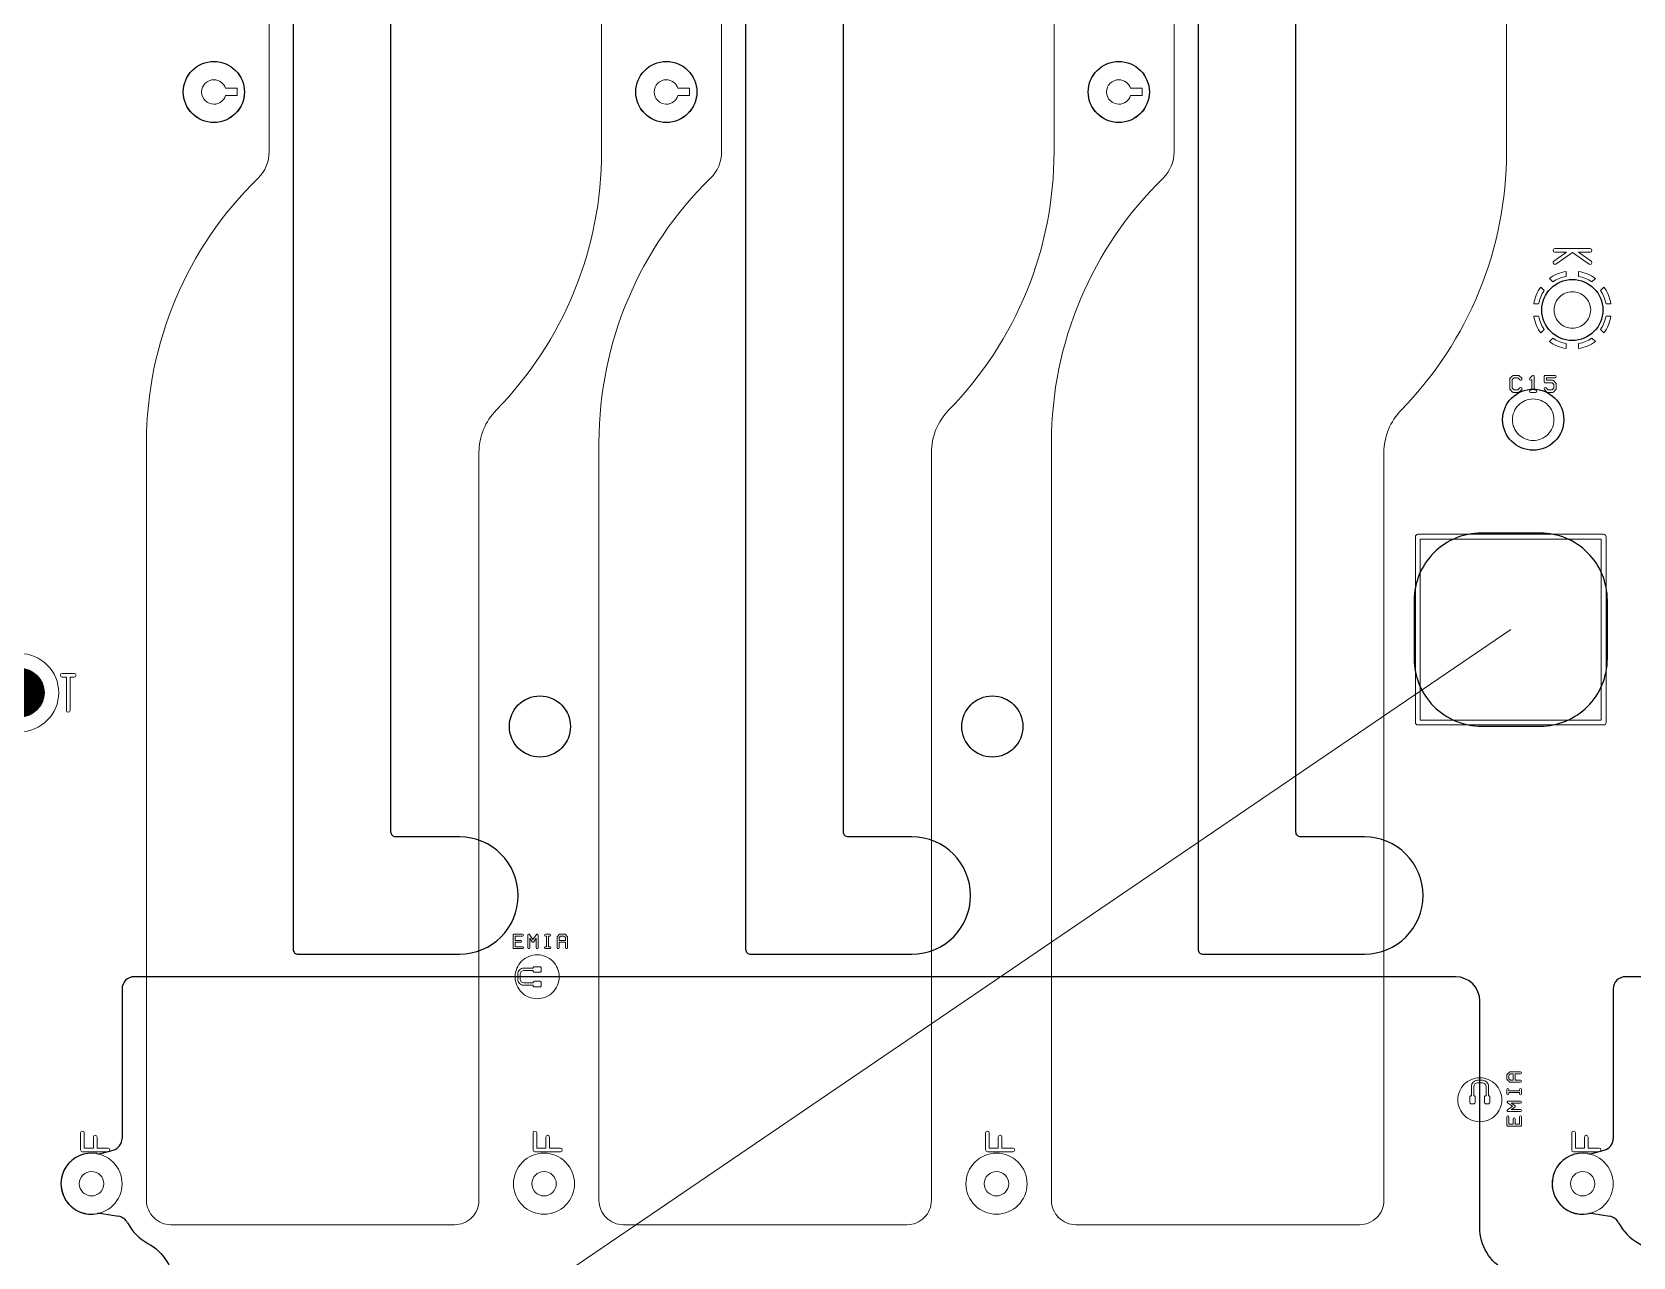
# Model space of a CAD drawing. Extents: x 2864 to 3941, y 2420 to 3182.
# Drawn here: x 3551.7 to 3617.2, y 2939.2 to 2989.3 of the extents above; entities that cross this region are included whole.
import ezdxf

# ---------------------------------------------------------------- set-up
doc = ezdxf.new("R2010")
doc.units = 0
doc.layers.get('0').update_dxf_attribs({"lineweight": 0})
doc.layers.add('EMI-T', color=6, linetype='Continuous', lineweight=0)
doc.layers.add('備註', color=1, linetype='Continuous', lineweight=0)
doc.layers.add('emia-b-panel_layer1', color=2, linetype='Continuous')
doc.layers.add('peta-b_layer0', color=1, linetype='Continuous')

# ---------------------------------------------------------------- blocks, each defined once
blk = doc.blocks.new('PAD_R1')
at = {"const_width": 0.5}
blk.add_lwpolyline([(0.25, 0, 1), (-0.25, 0, 1)], format="xyb", close=True, dxfattribs=at)

msp = doc.modelspace()

# ---------------------------------------------------------------- linework, layer by layer
for p, q in [((3615.43837, 2979.93044), (3614.91644, 2980.29039)), ((3614.42031, 2979.30387), (3614.42031, 2979.50672)), ((3613.51949, 2978.72363), (3613.37605, 2978.86707)), ((3613.37605, 2976.98567), (3613.51949, 2977.12911)), ((3613.06387, 2974.55352), (3613.16321, 2974.55352)), ((3572.74993, 2951.79431), (3572.83602, 2951.79431)), ((3612.29459, 2946.32892), (3612.55287, 2946.32892)), ((3554.24255, 2943.4833), (3554.76407, 2943.4833)), ((3572.75255, 2943.4833), (3573.27407, 2943.4833)), ((3591.26255, 2943.4833), (3591.78407, 2943.4833)), ((3615.24255, 2943.4833), (3615.76407, 2943.4833))]:
    msp.add_line(p, q)
at = {"linetype": 'Continuous'}
for points in [[(3574.95848, 2984.39485), (3574.95848, 2989.89471, 0.196007), (3570.65467, 3000.452, -0.196009), (3569.94198, 3002.19974), (3569.94198, 3023.31629, 0.414215), (3568.94198, 3024.31628), (3557.34206, 3024.31628, 0.414215), (3556.34206, 3023.31629), (3556.34206, 3001.78521, 0.202321), (3560.90556, 2990.96875, -0.202214), (3561.35856, 2989.89471), (3561.35856, 2984.39485, -0.202309), (3560.90517, 2983.32043, 0.202312), (3556.34206, 2972.50435), (3556.34206, 2941.49628, 0.414215), (3557.34206, 2940.49628), (3568.94198, 2940.49628, 0.414215), (3569.94198, 2941.49628), (3569.94198, 2972.08982, -0.196013), (3570.6547, 2973.83759, 0.196007)], [(3593.46848, 2984.39485), (3593.46848, 2989.89471, 0.196007), (3589.16467, 3000.452, -0.196009), (3588.45198, 3002.19974), (3588.45198, 3023.31629, 0.414215), (3587.45198, 3024.31628), (3575.85205, 3024.31628, 0.414215), (3574.85206, 3023.31629), (3574.85206, 3001.78521, 0.202321), (3579.41555, 2990.96875, -0.202214), (3579.86856, 2989.89471), (3579.86856, 2984.39485, -0.202309), (3579.41517, 2983.32043, 0.202312), (3574.85206, 2972.50435), (3574.85206, 2941.49628, 0.414215), (3575.85205, 2940.49628), (3587.45198, 2940.49628, 0.414215), (3588.45198, 2941.49628), (3588.45198, 2972.08982, -0.196013), (3589.1647, 2973.83759, 0.196007)], [(3611.97848, 2984.39485), (3611.97848, 2989.89471, 0.196007), (3607.67467, 3000.452, -0.196009), (3606.96198, 3002.19974), (3606.96198, 3023.31629, 0.414215), (3605.96198, 3024.31628), (3594.36206, 3024.31628, 0.414215), (3593.36206, 3023.31629), (3593.36206, 3001.78521, 0.202321), (3597.92555, 2990.96875, -0.202214), (3598.37856, 2989.89471), (3598.37856, 2984.39485, -0.202309), (3597.92517, 2983.32043, 0.202312), (3593.36206, 2972.50435), (3593.36206, 2941.49628, 0.414215), (3594.36206, 2940.49628), (3605.96198, 2940.49628, 0.414215), (3606.96198, 2941.49628), (3606.96198, 2972.08982, -0.196013), (3607.6747, 2973.83759, 0.196007)], [(3560.34652, 2986.84782, 0.414215), (3559.09652, 2988.09782, 0.414215), (3557.84652, 2986.84782, 0.414215), (3559.09652, 2985.59782, 0.414215)], [(3578.85652, 2986.84782, 0.414215), (3577.60652, 2988.09782, 0.414215), (3576.35652, 2986.84782, 0.414215), (3577.60652, 2985.59782, 0.414215)], [(3597.36652, 2986.84782, 0.414215), (3596.11652, 2988.09782, 0.414215), (3594.86652, 2986.84782, 0.414215), (3596.11652, 2985.59782, 0.414215)], [(3560.04766, 2986.69782), (3559.57349, 2986.69782, -0.327544), (3559.09652, 2986.34782, -0.414217), (3558.59652, 2986.84782, -0.414217), (3559.09652, 2987.34782, -0.327542), (3559.57349, 2986.99782), (3560.04766, 2986.99782)], [(3578.55767, 2986.69782), (3578.08349, 2986.69782, -0.327544), (3577.60652, 2986.34782, -0.414217), (3577.10652, 2986.84782, -0.414217), (3577.60652, 2987.34782, -0.327542), (3578.08349, 2986.99782), (3578.55767, 2986.99782)], [(3597.06766, 2986.69782), (3596.59349, 2986.69782, -0.327544), (3596.11652, 2986.34782, -0.414217), (3595.61652, 2986.84782, -0.414217), (3596.11652, 2987.34782, -0.327542), (3596.59349, 2986.99782), (3597.06766, 2986.99782)], [(3615.42031, 2977.92637, 0.414216), (3614.67031, 2978.67637, 0.414216), (3613.92031, 2977.92637, 0.414216), (3614.67031, 2977.17637, 0.414216)], [(3612.5979, 2974.6675, 1), (3612.52719, 2974.73821), (3612.4425, 2974.65352), (3612.28525, 2974.65352), (3612.2152, 2974.72356), (3612.2152, 2975.07949), (3612.28525, 2975.14954), (3612.4425, 2975.14954), (3612.52719, 2975.06485, 1), (3612.5979, 2975.13556), (3612.49872, 2975.23474, 0.200121), (3612.46321, 2975.24954), (3612.26453, 2975.24954, 0.200121), (3612.22903, 2975.23474), (3612.13, 2975.13571, 0.200121), (3612.1152, 2975.1002), (3612.1152, 2974.70285, 0.200121), (3612.13, 2974.66734), (3612.22903, 2974.56832, 0.200121), (3612.26453, 2974.55352), (3612.46321, 2974.55352, 0.200121), (3612.49872, 2974.56832)], [(3614.01255, 2974.70285), (3614.01255, 2974.90153, 0.200121), (3613.99775, 2974.93704), (3613.89872, 2975.03607, 0.200121), (3613.86321, 2975.05087), (3613.6152, 2975.05087), (3613.6152, 2975.14954), (3613.96255, 2975.14954, 1), (3613.96255, 2975.24954), (3613.5652, 2975.24954, 0.414253), (3613.5152, 2975.19954), (3613.5152, 2975.00087, 0.414253), (3613.5652, 2974.95087), (3613.8425, 2974.95087), (3613.91255, 2974.88082), (3613.91255, 2974.72356), (3613.8425, 2974.65352), (3613.68524, 2974.65352), (3613.60055, 2974.73821, 1), (3613.52984, 2974.6675), (3613.62903, 2974.56832, 0.200121), (3613.66453, 2974.55352), (3613.86321, 2974.55352, 0.200121), (3613.89872, 2974.56832), (3613.99775, 2974.66734, 0.200121)], [(3613.91912, 2973.43687, 0.414215), (3613.06912, 2974.28687, 0.414215), (3612.21912, 2973.43687, 0.414215), (3613.06912, 2972.58687, 0.414215)], [(3616.05146, 2961.04859), (3616.05146, 2968.64859, 0.414228), (3615.95146, 2968.74859), (3608.35146, 2968.74859, 0.414228), (3608.25146, 2968.64859), (3608.25146, 2961.04859, 0.414228), (3608.35146, 2960.94859), (3615.95146, 2960.94859, 0.414228)], [(3552.74939, 2962.26765, 0.414214), (3551.14944, 2963.8676, 0.414214), (3549.54949, 2962.26765, 0.414214), (3551.14944, 2960.66771, 0.414214)], [(3553.38846, 2962.90757, 1), (3553.38846, 2963.05757), (3553.14012, 2963.05757), (3552.89177, 2963.05757, 1), (3552.89177, 2962.90757), (3553.06512, 2962.90757), (3553.06512, 2961.54217, 1), (3553.21512, 2961.54217), (3553.21512, 2962.90757)], [(3573.68455, 2960.88345, 0.414215), (3572.43455, 2962.13345, 0.414215), (3571.18455, 2960.88345, 0.414215), (3572.43455, 2959.63345, 0.414215)], [(3592.19455, 2960.88345, 0.414215), (3590.94455, 2962.13345, 0.414215), (3589.69455, 2960.88345, 0.414215), (3590.94455, 2959.63345, 0.414215)], [(3573.22364, 2950.64358, 0.414215), (3572.32364, 2951.54358, 0.414215), (3571.42364, 2950.64358, 0.414215), (3572.32364, 2949.74358, 0.414215)], [(3572.48614, 2950.28108, -0.414253), (3572.43614, 2950.23108), (3572.21114, 2950.23108, -0.414253), (3572.16114, 2950.28108), (3572.16114, 2950.29784), (3571.77787, 2950.29784, -0.414222), (3571.52787, 2950.54784), (3571.52787, 2950.74784, -0.414222), (3571.77787, 2950.99784), (3572.16114, 2950.99784), (3572.16114, 2951.00608, -0.414253), (3572.21114, 2951.05608), (3572.43614, 2951.05608, -0.414253), (3572.48614, 2951.00608), (3572.48614, 2950.88108, -0.414253), (3572.43614, 2950.83108), (3572.21114, 2950.83108, -0.414253), (3572.16114, 2950.88108), (3572.16114, 2950.89784), (3571.77787, 2950.89784, 0.414224), (3571.62787, 2950.74784), (3571.62787, 2950.54784, 0.414224), (3571.77787, 2950.39784), (3572.16114, 2950.39784), (3572.16114, 2950.40608, -0.414253), (3572.21114, 2950.45608), (3572.43614, 2950.45608, -0.414253), (3572.48614, 2950.40608)], [(3611.78701, 2945.61002, 0.414215), (3610.88701, 2946.51002, 0.414215), (3609.98701, 2945.61002, 0.414215), (3610.88701, 2944.71002, 0.414215)], [(3611.29951, 2945.49752, -0.414253), (3611.24951, 2945.44752), (3611.12451, 2945.44752, -0.414253), (3611.07451, 2945.49752), (3611.07451, 2945.72252, -0.414253), (3611.12451, 2945.77252), (3611.14126, 2945.77252), (3611.14126, 2946.15579, 0.414224), (3610.99126, 2946.30579), (3610.79126, 2946.30579, 0.414224), (3610.64126, 2946.15579), (3610.64126, 2945.77252), (3610.64951, 2945.77252, -0.414253), (3610.69951, 2945.72252), (3610.69951, 2945.49752, -0.414253), (3610.64951, 2945.44752), (3610.52451, 2945.44752, -0.414253), (3610.47451, 2945.49752), (3610.47451, 2945.72252, -0.414253), (3610.52451, 2945.77252), (3610.54126, 2945.77252), (3610.54126, 2946.15579, -0.414222), (3610.79126, 2946.40579), (3610.99126, 2946.40579, -0.414222), (3611.24126, 2946.15579), (3611.24126, 2945.77252), (3611.24951, 2945.77252, -0.414253), (3611.29951, 2945.72252)], [(3555.34326, 2942.17514, 0.414215), (3554.09326, 2943.42514, 0.414215), (3552.84326, 2942.17514, 0.414215), (3554.09326, 2940.92514, 0.414215)], [(3573.85326, 2942.17514, 0.414215), (3572.60326, 2943.42514, 0.414215), (3571.35326, 2942.17514, 0.414215), (3572.60326, 2940.92514, 0.414215)], [(3592.36326, 2942.17514, 0.414215), (3591.11326, 2943.42514, 0.414215), (3589.86326, 2942.17514, 0.414215), (3591.11326, 2940.92514, 0.414215)], [(3616.34326, 2942.17514, 0.414215), (3615.09326, 2943.42514, 0.414215), (3613.84326, 2942.17514, 0.414215), (3615.09326, 2940.92514, 0.414215)], [(3554.59326, 2942.17514, -0.414217), (3554.09326, 2941.67514, -0.414217), (3553.59326, 2942.17514, -0.414217), (3554.09326, 2942.67514, -0.414217)], [(3573.10326, 2942.17514, -0.414217), (3572.60326, 2941.67514, -0.414217), (3572.10326, 2942.17514, -0.414217), (3572.60326, 2942.67514, -0.414217)], [(3591.61326, 2942.17514, -0.414217), (3591.11326, 2941.67514, -0.414217), (3590.61326, 2942.17514, -0.414217), (3591.11326, 2942.67514, -0.414217)], [(3615.59326, 2942.17514, -0.414217), (3615.09326, 2941.67514, -0.414217), (3614.59326, 2942.17514, -0.414217), (3615.09326, 2942.67514, -0.414217)]]:
    msp.add_lwpolyline(points, format="xyb", close=True, dxfattribs=at)
for points in [[(3614.91644, 2980.29039), (3615.39579, 2980.29039, 1), (3615.39579, 2980.44039), (3613.95539, 2980.44039, 1), (3613.95539, 2980.29039), (3614.43474, 2980.29039)], [(3614.43474, 2980.29039), (3613.91281, 2979.93044, 1), (3613.99797, 2979.80696), (3614.67559, 2980.27429), (3615.35321, 2979.80696, 1), (3615.43837, 2979.93044)], [(3613.72961, 2979.22062), (3613.87305, 2979.07719, -0.106991), (3614.42031, 2979.30387)], [(3614.92031, 2979.50672), (3614.92031, 2979.30387, -0.106992), (3615.46757, 2979.07719), (3615.61101, 2979.22062)], [(3613.08996, 2978.17637), (3613.29281, 2978.17637, -0.106992), (3613.51949, 2978.72363)], [(3615.96456, 2978.86707), (3615.82112, 2978.72363, -0.106991), (3616.0478, 2978.17637), (3616.25066, 2978.17637)], [(3613.51949, 2977.12911, -0.106991), (3613.29281, 2977.67637), (3613.08996, 2977.67637)], [(3616.25066, 2977.67637), (3616.0478, 2977.67637, -0.106992), (3615.82112, 2977.12911), (3615.96456, 2976.98568)], [(3614.42031, 2976.34602), (3614.42031, 2976.54887, -0.106992), (3613.87305, 2976.77556), (3613.72961, 2976.63212)], [(3615.61101, 2976.63212), (3615.46757, 2976.77556, -0.106993), (3614.92031, 2976.54887), (3614.92031, 2976.34602)], [(3613.16321, 2974.55352, 1), (3613.16321, 2974.65352), (3613.11387, 2974.65352), (3613.11387, 2975.19954, 0.669786), (3613.02836, 2975.23474), (3612.92918, 2975.13556, 1), (3612.99989, 2975.06485), (3613.01387, 2975.07883)], [(3613.01387, 2975.07883), (3613.01387, 2974.65352), (3612.96454, 2974.65352, 1), (3612.96454, 2974.55352), (3613.06387, 2974.55352)], [(3571.72212, 2951.79431, 1), (3571.72212, 2951.87431), (3571.41774, 2951.87431), (3571.41774, 2952.05259), (3571.63602, 2952.05259, 1), (3571.63602, 2952.13259), (3571.41774, 2952.13259), (3571.41774, 2952.31086), (3571.72212, 2952.31086, 1), (3571.72212, 2952.39086), (3571.37774, 2952.39086, 0.414265), (3571.33775, 2952.35086), (3571.33775, 2952.09259)], [(3571.33775, 2952.09259), (3571.33775, 2951.83431, 0.414265), (3571.37774, 2951.79431), (3571.72212, 2951.79431)], [(3572.14993, 2952.1647), (3572.01103, 2952.37305, 0.743057), (3571.93774, 2952.35076), (3571.93774, 2951.83431, 1), (3572.01775, 2951.83431), (3572.01775, 2952.21875)], [(3572.01775, 2952.21875), (3572.11665, 2952.0704, 0.535232), (3572.18321, 2952.0704), (3572.28212, 2952.21875)], [(3572.36212, 2951.83431), (3572.36212, 2952.35076, 0.743057), (3572.28883, 2952.37305), (3572.14993, 2952.1647)], [(3572.28212, 2952.21875), (3572.28212, 2951.83431, 1), (3572.36212, 2951.83431)], [(3572.83602, 2951.79431, 1), (3572.83602, 2951.87431), (3572.78993, 2951.87431), (3572.78993, 2952.31086), (3572.83602, 2952.31086, 1), (3572.83602, 2952.39086), (3572.74993, 2952.39086), (3572.66384, 2952.39086, 1), (3572.66384, 2952.31086), (3572.70993, 2952.31086), (3572.70993, 2951.87431), (3572.66384, 2951.87431, 1), (3572.66384, 2951.79431), (3572.74993, 2951.79431)], [(3573.56211, 2951.83431), (3573.56211, 2952.09259), (3573.56211, 2952.26448, 0.200868), (3573.5504, 2952.29306), (3573.46431, 2952.37915, 0.200868), (3573.43574, 2952.39086), (3573.26412, 2952.39086, 0.200868), (3573.23555, 2952.37915), (3573.14946, 2952.29306, 0.200868), (3573.13775, 2952.26448), (3573.13775, 2952.09259)], [(3573.13775, 2952.09259), (3573.13775, 2951.83431, 1), (3573.21774, 2951.83431), (3573.21774, 2952.05259), (3573.48212, 2952.05259), (3573.48212, 2951.83431, 1), (3573.56211, 2951.83431)], [(3612.55287, 2946.32892, 1), (3612.55287, 2946.40892), (3612.33459, 2946.40892), (3612.33459, 2946.67329), (3612.55287, 2946.67329, 1), (3612.55287, 2946.75329), (3612.29459, 2946.75329), (3612.1227, 2946.75329, 0.200868), (3612.09412, 2946.74157), (3612.00803, 2946.65548, 0.200868), (3611.99631, 2946.62691), (3611.99631, 2946.4553, 0.200868), (3612.00803, 2946.42673), (3612.09412, 2946.34063, 0.200868), (3612.1227, 2946.32892), (3612.29459, 2946.32892)], [(3612.59287, 2945.85501), (3612.59287, 2945.9411), (3612.59287, 2946.0272, 1), (3612.51287, 2946.0272), (3612.51287, 2945.9811), (3612.07631, 2945.9811), (3612.07631, 2946.0272, 1), (3611.99631, 2946.0272), (3611.99631, 2945.9411)], [(3611.99631, 2945.9411), (3611.99631, 2945.85501, 1), (3612.07631, 2945.85501), (3612.07631, 2945.9011), (3612.51287, 2945.9011), (3612.51287, 2945.85501, 1), (3612.59287, 2945.85501)], [(3612.16843, 2945.47329), (3612.55287, 2945.47329, 1), (3612.55287, 2945.55329), (3612.03642, 2945.55329, 0.743057), (3612.01413, 2945.48001), (3612.22248, 2945.3411)], [(3612.22248, 2945.3411), (3612.01413, 2945.2022, 0.743057), (3612.03642, 2945.12892), (3612.55287, 2945.12892)], [(3612.16843, 2945.20892), (3612.31678, 2945.30782, 0.535232), (3612.31678, 2945.37439), (3612.16843, 2945.47329)], [(3612.59287, 2944.56892), (3612.59287, 2944.91329, 1), (3612.51287, 2944.91329), (3612.51287, 2944.60892), (3612.33459, 2944.60892), (3612.33459, 2944.8272, 1), (3612.25459, 2944.8272), (3612.25459, 2944.60892), (3612.07631, 2944.60892), (3612.07631, 2944.91329, 1), (3611.99631, 2944.91329), (3611.99631, 2944.56892, 0.414265), (3612.03632, 2944.52892), (3612.29459, 2944.52892)], [(3612.55287, 2945.12892, 1), (3612.55287, 2945.20892), (3612.16843, 2945.20892)], [(3554.76407, 2943.4833, 1), (3554.76407, 2943.6333), (3554.31755, 2943.6333), (3554.31755, 2944.07982, 1), (3554.16755, 2944.07982), (3554.16755, 2943.6333), (3553.79603, 2943.6333), (3553.79603, 2944.25366, 1), (3553.64602, 2944.25366), (3553.64602, 2943.5583, 0.414241), (3553.72103, 2943.4833), (3554.24255, 2943.4833)], [(3573.27407, 2943.4833, 1), (3573.27407, 2943.6333), (3572.82755, 2943.6333), (3572.82755, 2944.07982, 1), (3572.67755, 2944.07982), (3572.67755, 2943.6333), (3572.30602, 2943.6333), (3572.30602, 2944.25366, 1), (3572.15603, 2944.25366), (3572.15603, 2943.5583, 0.414241), (3572.23103, 2943.4833), (3572.75255, 2943.4833)], [(3591.78407, 2943.4833, 1), (3591.78407, 2943.6333), (3591.33755, 2943.6333), (3591.33755, 2944.07982, 1), (3591.18755, 2944.07982), (3591.18755, 2943.6333), (3590.81603, 2943.6333), (3590.81603, 2944.25366, 1), (3590.66602, 2944.25366), (3590.66602, 2943.5583, 0.414241), (3590.74102, 2943.4833), (3591.26255, 2943.4833)], [(3612.29459, 2944.52892), (3612.55287, 2944.52892, 0.414265), (3612.59287, 2944.56892)], [(3615.76407, 2943.4833, 1), (3615.76407, 2943.6333), (3615.31755, 2943.6333), (3615.31755, 2944.07982, 1), (3615.16755, 2944.07982), (3615.16755, 2943.6333), (3614.79602, 2943.6333), (3614.79602, 2944.25366, 1), (3614.64603, 2944.25366), (3614.64603, 2943.5583, 0.414241), (3614.72103, 2943.4833), (3615.24255, 2943.4833)]]:
    msp.add_lwpolyline(points, format="xyb", dxfattribs=at)
for points in [[(3615.85146, 2961.14859), (3608.45146, 2961.14859), (3608.45146, 2968.54859), (3615.85146, 2968.54859)], [(3573.48212, 2952.13259), (3573.21774, 2952.13259), (3573.21774, 2952.2482), (3573.28041, 2952.31086), (3573.41945, 2952.31086), (3573.48212, 2952.2482)], [(3612.25459, 2946.40892), (3612.13898, 2946.40892), (3612.07631, 2946.47158), (3612.07631, 2946.61063), (3612.13898, 2946.67329), (3612.25459, 2946.67329)]]:
    msp.add_lwpolyline(points, close=True, dxfattribs=at)
for start, end in [(98.989222, 126.010598), (53.989402, 81.010778), (143.989402, 171.010778), (8.989222, 36.010598), (188.989222, 216.010598), (323.989373, 351.01066), (233.989402, 261.010778), (278.989389, 306.010785)]:
    msp.add_arc((3614.67031, 2977.92637), 1.6, start, end)
at = {"layer": 'emia-b-panel_layer1'}
for p, q in [((3554.52111, 2943.41931), (3554.97737, 2943.54758)), ((3615.52111, 2943.41931), (3615.97737, 2943.54758)), ((3554.51635, 2940.95291), (3555.20051, 2940.84242)), ((3615.51635, 2940.95291), (3616.20051, 2940.84242))]:
    msp.add_line(p, q, dxfattribs=at)
at = {"layer": 'emia-b-panel_layer1', "linetype": 'Continuous'}
msp.add_lwpolyline([(3616.10196, 2963.64859), (3616.10196, 2966.04859, 0.414214), (3613.35146, 2968.79909), (3610.95146, 2968.79909, 0.414214), (3608.20096, 2966.04859), (3608.20096, 2963.64859, 0.414214), (3610.95146, 2960.89809), (3613.35146, 2960.89809, 0.414214)], format="xyb", close=True, dxfattribs=at)
for points in [[(3609.88701, 2950.64358), (3555.84206, 2950.64358, 0.414217), (3555.34206, 2950.14358), (3555.34206, 2944.02892)], [(3670.88701, 2950.64358), (3616.84206, 2950.64358, 0.414217), (3616.34206, 2950.14358), (3616.34206, 2944.02892)], [(3612.78015, 2937.76582, 0.15304), (3611.94241, 2938.61996, -0.276556), (3610.88701, 2940.38243), (3610.88701, 2949.64358)], [(3555.56476, 2940.57855, 0.151837), (3556.39821, 2939.73278, -0.276556), (3557.45361, 2937.97031), (3557.45361, 2928.70916)], [(3616.56476, 2940.57855, 0.151837), (3617.39821, 2939.73278, -0.276556), (3618.4536, 2937.97031), (3618.4536, 2928.70916)]]:
    msp.add_lwpolyline(points, format="xyb", dxfattribs=at)
at = {"layer": 'emia-b-panel_layer1'}
for centre, radius in [((3559.09652, 2986.84782), 1.25), ((3577.60652, 2986.84782), 1.25), ((3596.11652, 2986.84782), 1.25), ((3614.67031, 2977.92637), 1.25), ((3613.06912, 2973.43687), 1.25), ((3551.14944, 2962.26765), 1), ((3572.43455, 2960.88345), 1.25), ((3590.94455, 2960.88345), 1.25)]:
    msp.add_circle(centre, radius, dxfattribs=at)
for centre, radius, start, end in [((3609.88701, 2949.64358), 1, 0, 90), ((3554.84206, 2944.02892), 0.5, 285.701792, 0.000057), ((3615.84206, 2944.02892), 0.5, 285.701792, 0.000057), ((3554.0922, 2942.17528), 1.25023, 80.313399, 281.36693), ((3554.38599, 2943.89944), 0.49878, 260.371359, 285.718197), ((3615.0922, 2942.17528), 1.25023, 80.313399, 281.36693), ((3615.38599, 2943.89944), 0.49878, 260.371359, 285.718197), ((3554.43668, 2940.46078), 0.49854, 80.803751, 101.344508), ((3555.12095, 2940.34925), 0.49954, 27.323837, 80.836028), ((3615.43668, 2940.46078), 0.49854, 80.803751, 101.344508), ((3616.12095, 2940.34925), 0.49954, 27.323837, 80.836028)]:
    msp.add_arc(centre, radius, start, end, dxfattribs=at)
at = {"layer": 'peta-b_layer0', "linetype": 'Continuous'}
for points in [[(3569.14213, 2951.56662, 1), (3569.14213, 2956.36646), (3566.54204, 2956.36646, -0.414223), (3566.34204, 2956.56646), (3566.34204, 3014.82039, 0.414227), (3566.14204, 3015.02039), (3562.54205, 3015.02039, 0.414227), (3562.34205, 3014.82039), (3562.34205, 2951.76662, 0.414227), (3562.54205, 2951.56662)], [(3587.65213, 2951.56662, 1), (3587.65213, 2956.36646), (3585.05204, 2956.36646, -0.414223), (3584.85204, 2956.56646), (3584.85204, 3014.82039, 0.414227), (3584.65204, 3015.02039), (3581.05204, 3015.02039, 0.414227), (3580.85204, 3014.82039), (3580.85204, 2951.76662, 0.414227), (3581.05204, 2951.56662)], [(3606.16213, 2951.56662, 1), (3606.16213, 2956.36646), (3603.56204, 2956.36646, -0.414223), (3603.36204, 2956.56646), (3603.36204, 3014.82039, 0.414227), (3603.16204, 3015.02039), (3599.56204, 3015.02039, 0.414227), (3599.36205, 3014.82039), (3599.36205, 2951.76662, 0.414227), (3599.56204, 2951.56662)]]:
    msp.add_lwpolyline(points, format="xyb", close=True, dxfattribs=at)
at = {"layer": '備註'}
msp.add_line((3612.15146, 2964.84859), (3421.08568, 2834.85166), dxfattribs=at)

# ---------------------------------------------------------------- block references
at = {"layer": 'EMI-T', "xscale": -2, "yscale": 2}
msp.add_blockref('PAD_R1', (3551.14944, 2962.26766), dxfattribs=at)

doc.saveas('drawing.dxf')
